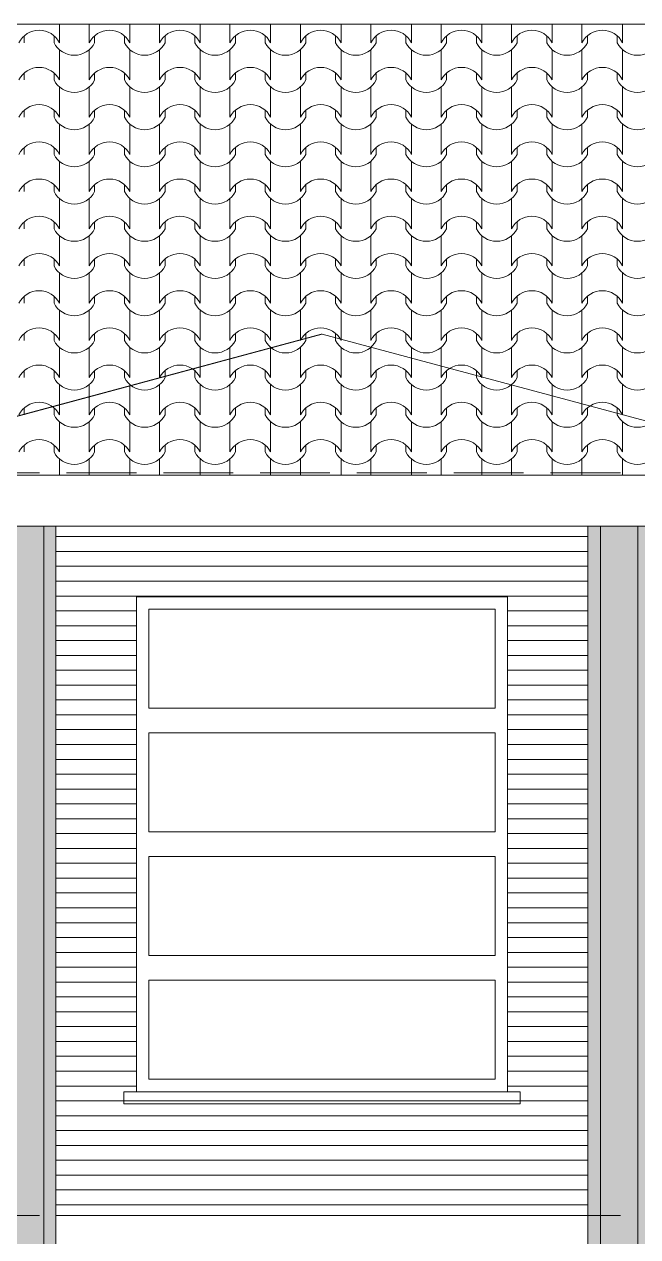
# Model space of a CAD drawing. Header units: millimetres. Extents: x 323482 to 503016, y 8175 to 72038.
# Drawn here: x 461366 to 463846, y 29391 to 34290 of the extents above; entities that cross this region are included whole.
import ezdxf

# ---------------------------------------------------------------- set-up
doc = ezdxf.new("R2010")
doc.units = ezdxf.units.MM
doc.header["$MEASUREMENT"] = 0
doc.linetypes.add('Hidden Line', pattern=[391.222223, 282.222223, -109])
for name, color, linetype, lineweight in [('2D Drafting - General_Pen_No__101', 252, 'Continuous', 13), ('Shell - Roof_Pen_No__120', 7, 'Continuous', 13), ('Structural - Bearing_Pen_No__120', 7, 'Continuous', 13)]:
    doc.layers.add(name, color=color, linetype=linetype, lineweight=lineweight)
doc.layers.add('2D Drafting - General_Pen_No__102', color=7, linetype='Continuous', lineweight=13, true_color=0xcccccc)
doc.layers.add('Structural - Bearing_Pen_No__83', color=7, linetype='Continuous', lineweight=13, true_color=0xff9955)

# ---------------------------------------------------------------- blocks, each defined once
blk = doc.blocks.new('*X4')
at = {"layer": '2D Drafting - General_Pen_No__101', "color": 252, "linetype": 'Continuous', "lineweight": 13}
for p, q in [((461508.7, 34290.4), (461508.7, 34276.6)), ((461508.7, 34276.6), (461508.7, 34215.7)), ((461628.9, 34290.4), (461628.9, 34276.6)), ((461628.9, 34276.6), (461628.9, 34215.7)), ((461793.2, 34290.4), (461793.2, 34276.6)), ((461793.2, 34276.6), (461793.2, 34215.7)), ((461913.4, 34290.4), (461913.4, 34276.6)), ((461913.4, 34276.6), (461913.4, 34215.7)), ((462077.6, 34290.4), (462077.6, 34276.6)), ((462077.6, 34276.6), (462077.6, 34215.7)), ((462197.9, 34290.4), (462197.9, 34276.6)), ((462197.9, 34276.6), (462197.9, 34215.7)), ((462362.1, 34290.4), (462362.1, 34276.6)), ((462362.1, 34276.6), (462362.1, 34215.7)), ((462482.4, 34290.4), (462482.4, 34276.6)), ((462482.4, 34276.6), (462482.4, 34215.7)), ((462646.6, 34290.4), (462646.6, 34276.6)), ((462646.6, 34276.6), (462646.6, 34215.7)), ((462766.8, 34290.4), (462766.8, 34276.6)), ((462766.8, 34276.6), (462766.8, 34215.7)), ((462931.1, 34290.4), (462931.1, 34276.6)), ((462931.1, 34276.6), (462931.1, 34215.7)), ((463051.3, 34290.4), (463051.3, 34276.6)), ((463051.3, 34276.6), (463051.3, 34215.7)), ((463215.6, 34290.4), (463215.6, 34276.6)), ((463215.6, 34276.6), (463215.6, 34215.7)), ((463335.8, 34290.4), (463335.8, 34276.6)), ((463335.8, 34276.6), (463335.8, 34215.7)), ((463500, 34290.4), (463500, 34276.6)), ((463500, 34276.6), (463500, 34215.7)), ((463620.3, 34290.4), (463620.3, 34276.6)), ((463620.3, 34276.6), (463620.3, 34215.7)), ((463784.5, 34290.4), (463784.5, 34276.6)), ((463784.5, 34276.6), (463784.5, 34215.7)), ((461366.4, 34243.7), (461366.4, 34215.7)), ((461486.7, 34243.7), (461486.7, 34215.7)), ((461650.9, 34243.7), (461650.9, 34215.7)), ((461771.2, 34243.7), (461771.2, 34215.7)), ((461935.4, 34243.7), (461935.4, 34215.7)), ((462055.6, 34243.7), (462055.6, 34215.7)), ((462219.9, 34243.7), (462219.9, 34215.7)), ((462340.1, 34243.7), (462340.1, 34215.7)), ((462504.4, 34243.7), (462504.4, 34215.7)), ((462624.6, 34243.7), (462624.6, 34215.7)), ((462788.8, 34243.7), (462788.8, 34215.7)), ((462909.1, 34243.7), (462909.1, 34215.7)), ((463073.3, 34243.7), (463073.3, 34215.7)), ((463193.6, 34243.7), (463193.6, 34215.7)), ((463357.8, 34243.7), (463357.8, 34215.7)), ((463478, 34243.7), (463478, 34215.7)), ((463642.3, 34243.7), (463642.3, 34215.7)), ((463762.5, 34243.7), (463762.5, 34215.7)), ((461508.7, 34187.3), (461508.7, 34126.3)), ((461628.9, 34187.3), (461628.9, 34126.3)), ((461793.2, 34187.3), (461793.2, 34126.3)), ((461913.4, 34187.3), (461913.4, 34126.3)), ((462077.6, 34187.3), (462077.6, 34126.3)), ((462197.9, 34187.3), (462197.9, 34126.3)), ((462362.1, 34187.3), (462362.1, 34126.3)), ((462482.4, 34187.3), (462482.4, 34126.3)), ((462646.6, 34187.3), (462646.6, 34126.3)), ((462766.8, 34187.3), (462766.8, 34126.3)), ((462931.1, 34187.3), (462931.1, 34126.3)), ((463051.3, 34187.3), (463051.3, 34126.3)), ((463215.6, 34187.3), (463215.6, 34126.3)), ((463335.8, 34187.3), (463335.8, 34126.3)), ((463500, 34187.3), (463500, 34126.3)), ((463620.3, 34187.3), (463620.3, 34126.3)), ((463784.5, 34187.3), (463784.5, 34126.3)), ((461508.7, 34126.3), (461508.7, 34065.3)), ((461628.9, 34126.3), (461628.9, 34065.3)), ((461793.2, 34126.3), (461793.2, 34065.3)), ((461913.4, 34126.3), (461913.4, 34065.3)), ((462077.6, 34126.3), (462077.6, 34065.3)), ((462197.9, 34126.3), (462197.9, 34065.3)), ((462362.1, 34126.3), (462362.1, 34065.3)), ((462482.4, 34126.3), (462482.4, 34065.3)), ((462646.6, 34126.3), (462646.6, 34065.3)), ((462766.8, 34126.3), (462766.8, 34065.3)), ((462931.1, 34126.3), (462931.1, 34065.3)), ((463051.3, 34126.3), (463051.3, 34065.3)), ((463215.6, 34126.3), (463215.6, 34065.3)), ((463335.8, 34126.3), (463335.8, 34065.3)), ((463500, 34126.3), (463500, 34065.3)), ((463620.3, 34126.3), (463620.3, 34065.3)), ((463784.5, 34126.3), (463784.5, 34065.3)), ((461366.4, 34093.4), (461366.4, 34065.3)), ((461486.7, 34093.4), (461486.7, 34065.3)), ((461650.9, 34093.4), (461650.9, 34065.3)), ((461771.2, 34093.4), (461771.2, 34065.3)), ((461935.4, 34093.4), (461935.4, 34065.3)), ((462055.6, 34093.4), (462055.6, 34065.3)), ((462219.9, 34093.4), (462219.9, 34065.3)), ((462340.1, 34093.4), (462340.1, 34065.3)), ((462504.4, 34093.4), (462504.4, 34065.3)), ((462624.6, 34093.4), (462624.6, 34065.3)), ((462788.8, 34093.4), (462788.8, 34065.3)), ((462909.1, 34093.4), (462909.1, 34065.3)), ((463073.3, 34093.4), (463073.3, 34065.3)), ((463193.6, 34093.4), (463193.6, 34065.3)), ((463357.8, 34093.4), (463357.8, 34065.3)), ((463478, 34093.4), (463478, 34065.3)), ((463642.3, 34093.4), (463642.3, 34065.3)), ((463762.5, 34093.4), (463762.5, 34065.3)), ((461508.7, 34036.9), (461508.7, 33976)), ((461628.9, 34036.9), (461628.9, 33976)), ((461793.2, 34036.9), (461793.2, 33976)), ((461913.4, 34036.9), (461913.4, 33976)), ((462077.6, 34036.9), (462077.6, 33976)), ((462197.9, 34036.9), (462197.9, 33976)), ((462362.1, 34036.9), (462362.1, 33976)), ((462482.4, 34036.9), (462482.4, 33976)), ((462646.6, 34036.9), (462646.6, 33976)), ((462766.8, 34036.9), (462766.8, 33976)), ((462931.1, 34036.9), (462931.1, 33976)), ((463051.3, 34036.9), (463051.3, 33976)), ((463215.6, 34036.9), (463215.6, 33976)), ((463335.8, 34036.9), (463335.8, 33976)), ((463500, 34036.9), (463500, 33976)), ((463620.3, 34036.9), (463620.3, 33976)), ((463784.5, 34036.9), (463784.5, 33976)), ((461508.7, 33976), (461508.7, 33915)), ((461628.9, 33976), (461628.9, 33915)), ((461793.2, 33976), (461793.2, 33915)), ((461913.4, 33976), (461913.4, 33915)), ((462077.6, 33976), (462077.6, 33915)), ((462197.9, 33976), (462197.9, 33915)), ((462362.1, 33976), (462362.1, 33915)), ((462482.4, 33976), (462482.4, 33915)), ((462646.6, 33976), (462646.6, 33915)), ((462766.8, 33976), (462766.8, 33915)), ((462931.1, 33976), (462931.1, 33915)), ((463051.3, 33976), (463051.3, 33915)), ((463215.6, 33976), (463215.6, 33915)), ((463335.8, 33976), (463335.8, 33915)), ((463500, 33976), (463500, 33915)), ((463620.3, 33976), (463620.3, 33915)), ((463784.5, 33976), (463784.5, 33915)), ((461366.4, 33943), (461366.4, 33915)), ((461486.7, 33943), (461486.7, 33915)), ((461650.9, 33943), (461650.9, 33915)), ((461771.2, 33943), (461771.2, 33915)), ((461935.4, 33943), (461935.4, 33915)), ((462055.6, 33943), (462055.6, 33915)), ((462219.9, 33943), (462219.9, 33915)), ((462340.1, 33943), (462340.1, 33915)), ((462504.4, 33943), (462504.4, 33915)), ((462624.6, 33943), (462624.6, 33915)), ((462788.8, 33943), (462788.8, 33915)), ((462909.1, 33943), (462909.1, 33915)), ((463073.3, 33943), (463073.3, 33915)), ((463193.6, 33943), (463193.6, 33915)), ((463357.8, 33943), (463357.8, 33915)), ((463478, 33943), (463478, 33915)), ((463642.3, 33943), (463642.3, 33915)), ((463762.5, 33943), (463762.5, 33915)), ((461508.7, 33886.6), (461508.7, 33825.6)), ((461628.9, 33886.6), (461628.9, 33825.6)), ((461793.2, 33886.6), (461793.2, 33825.6)), ((461913.4, 33886.6), (461913.4, 33825.6)), ((462077.6, 33886.6), (462077.6, 33825.6)), ((462197.9, 33886.6), (462197.9, 33825.6)), ((462362.1, 33886.6), (462362.1, 33825.6)), ((462482.4, 33886.6), (462482.4, 33825.6)), ((462646.6, 33886.6), (462646.6, 33825.6)), ((462766.8, 33886.6), (462766.8, 33825.6)), ((462931.1, 33886.6), (462931.1, 33825.6)), ((463051.3, 33886.6), (463051.3, 33825.6)), ((463215.6, 33886.6), (463215.6, 33825.6)), ((463335.8, 33886.6), (463335.8, 33825.6)), ((463500, 33886.6), (463500, 33825.6)), ((463620.3, 33886.6), (463620.3, 33825.6)), ((463784.5, 33886.6), (463784.5, 33825.6)), ((461508.7, 33825.6), (461508.7, 33764.7)), ((461628.9, 33825.6), (461628.9, 33764.7)), ((461793.2, 33825.6), (461793.2, 33764.7)), ((461913.4, 33825.6), (461913.4, 33764.7)), ((462077.6, 33825.6), (462077.6, 33764.7)), ((462197.9, 33825.6), (462197.9, 33764.7)), ((462362.1, 33825.6), (462362.1, 33764.7)), ((462482.4, 33825.6), (462482.4, 33764.7)), ((462646.6, 33825.6), (462646.6, 33764.7)), ((462766.8, 33825.6), (462766.8, 33764.7)), ((462931.1, 33825.6), (462931.1, 33764.7)), ((463051.3, 33825.6), (463051.3, 33764.7)), ((463215.6, 33825.6), (463215.6, 33764.7)), ((463335.8, 33825.6), (463335.8, 33764.7)), ((463500, 33825.6), (463500, 33764.7)), ((463620.3, 33825.6), (463620.3, 33764.7)), ((463784.5, 33825.6), (463784.5, 33764.7)), ((461366.4, 33792.7), (461366.4, 33764.7)), ((461486.7, 33792.7), (461486.7, 33764.7)), ((461650.9, 33792.7), (461650.9, 33764.7)), ((461771.2, 33792.7), (461771.2, 33764.7)), ((461935.4, 33792.7), (461935.4, 33764.7)), ((462055.6, 33792.7), (462055.6, 33764.7)), ((462219.9, 33792.7), (462219.9, 33764.7)), ((462340.1, 33792.7), (462340.1, 33764.7)), ((462504.4, 33792.7), (462504.4, 33764.7)), ((462624.6, 33792.7), (462624.6, 33764.7)), ((462788.8, 33792.7), (462788.8, 33764.7)), ((462909.1, 33792.7), (462909.1, 33764.7)), ((463073.3, 33792.7), (463073.3, 33764.7)), ((463193.6, 33792.7), (463193.6, 33764.7)), ((463357.8, 33792.7), (463357.8, 33764.7)), ((463478, 33792.7), (463478, 33764.7)), ((463642.3, 33792.7), (463642.3, 33764.7)), ((463762.5, 33792.7), (463762.5, 33764.7)), ((461508.7, 33736.3), (461508.7, 33675.3)), ((461628.9, 33736.3), (461628.9, 33675.3)), ((461793.2, 33736.3), (461793.2, 33675.3)), ((461913.4, 33736.3), (461913.4, 33675.3)), ((462077.6, 33736.3), (462077.6, 33675.3)), ((462197.9, 33736.3), (462197.9, 33675.3)), ((462362.1, 33736.3), (462362.1, 33675.3)), ((462482.4, 33736.3), (462482.4, 33675.3)), ((462646.6, 33736.3), (462646.6, 33675.3)), ((462766.8, 33736.3), (462766.8, 33675.3)), ((462931.1, 33736.3), (462931.1, 33675.3)), ((463051.3, 33736.3), (463051.3, 33675.3)), ((463215.6, 33736.3), (463215.6, 33675.3)), ((463335.8, 33736.3), (463335.8, 33675.3)), ((463500, 33736.3), (463500, 33675.3)), ((463620.3, 33736.3), (463620.3, 33675.3)), ((463784.5, 33736.3), (463784.5, 33675.3)), ((461508.7, 33675.3), (461508.7, 33614.3)), ((461628.9, 33675.3), (461628.9, 33614.3)), ((461793.2, 33675.3), (461793.2, 33614.3)), ((461913.4, 33675.3), (461913.4, 33614.3)), ((462077.6, 33675.3), (462077.6, 33614.3)), ((462197.9, 33675.3), (462197.9, 33614.3)), ((462362.1, 33675.3), (462362.1, 33614.3)), ((462482.4, 33675.3), (462482.4, 33614.3)), ((462646.6, 33675.3), (462646.6, 33614.3)), ((462766.8, 33675.3), (462766.8, 33614.3)), ((462931.1, 33675.3), (462931.1, 33614.3)), ((463051.3, 33675.3), (463051.3, 33614.3)), ((463215.6, 33675.3), (463215.6, 33614.3)), ((463335.8, 33675.3), (463335.8, 33614.3)), ((463500, 33675.3), (463500, 33614.3)), ((463620.3, 33675.3), (463620.3, 33614.3)), ((463784.5, 33675.3), (463784.5, 33614.3)), ((461366.4, 33642.3), (461366.4, 33614.3)), ((461486.7, 33642.3), (461486.7, 33614.3)), ((461650.9, 33642.3), (461650.9, 33614.3)), ((461771.2, 33642.3), (461771.2, 33614.3)), ((461935.4, 33642.3), (461935.4, 33614.3)), ((462055.6, 33642.3), (462055.6, 33614.3)), ((462219.9, 33642.3), (462219.9, 33614.3)), ((462340.1, 33642.3), (462340.1, 33614.3)), ((462504.4, 33642.3), (462504.4, 33614.3)), ((462624.6, 33642.3), (462624.6, 33614.3)), ((462788.8, 33642.3), (462788.8, 33614.3)), ((462909.1, 33642.3), (462909.1, 33614.3)), ((463073.3, 33642.3), (463073.3, 33614.3)), ((463193.6, 33642.3), (463193.6, 33614.3)), ((463357.8, 33642.3), (463357.8, 33614.3)), ((463478, 33642.3), (463478, 33614.3)), ((463642.3, 33642.3), (463642.3, 33614.3)), ((463762.5, 33642.3), (463762.5, 33614.3)), ((461508.7, 33585.9), (461508.7, 33524.9)), ((461628.9, 33585.9), (461628.9, 33524.9)), ((461793.2, 33585.9), (461793.2, 33524.9)), ((461913.4, 33585.9), (461913.4, 33524.9)), ((462077.6, 33585.9), (462077.6, 33524.9)), ((462197.9, 33585.9), (462197.9, 33524.9)), ((462362.1, 33585.9), (462362.1, 33524.9)), ((462482.4, 33585.9), (462482.4, 33524.9)), ((462646.6, 33585.9), (462646.6, 33524.9)), ((462766.8, 33585.9), (462766.8, 33524.9)), ((462931.1, 33585.9), (462931.1, 33524.9)), ((463051.3, 33585.9), (463051.3, 33524.9)), ((463215.6, 33585.9), (463215.6, 33524.9)), ((463335.8, 33585.9), (463335.8, 33524.9)), ((463500, 33585.9), (463500, 33524.9)), ((463620.3, 33585.9), (463620.3, 33524.9)), ((463784.5, 33585.9), (463784.5, 33524.9)), ((461508.7, 33524.9), (461508.7, 33464)), ((461628.9, 33524.9), (461628.9, 33464)), ((461793.2, 33524.9), (461793.2, 33464)), ((461913.4, 33524.9), (461913.4, 33464)), ((462077.6, 33524.9), (462077.6, 33464)), ((462197.9, 33524.9), (462197.9, 33464)), ((462362.1, 33524.9), (462362.1, 33464)), ((462482.4, 33524.9), (462482.4, 33464)), ((462646.6, 33524.9), (462646.6, 33464)), ((462766.8, 33524.9), (462766.8, 33464)), ((462931.1, 33524.9), (462931.1, 33464)), ((463051.3, 33524.9), (463051.3, 33464)), ((463215.6, 33524.9), (463215.6, 33464)), ((463335.8, 33524.9), (463335.8, 33464)), ((463500, 33524.9), (463500, 33464)), ((463620.3, 33524.9), (463620.3, 33464)), ((463784.5, 33524.9), (463784.5, 33464)), ((461366.4, 33492), (461366.4, 33464)), ((461486.7, 33492), (461486.7, 33464)), ((461650.9, 33492), (461650.9, 33464)), ((461771.2, 33492), (461771.2, 33464)), ((461935.4, 33492), (461935.4, 33464)), ((462055.6, 33492), (462055.6, 33464)), ((462219.9, 33492), (462219.9, 33464)), ((462340.1, 33492), (462340.1, 33464)), ((462504.4, 33492), (462504.4, 33464)), ((462624.6, 33492), (462624.6, 33464)), ((462788.8, 33492), (462788.8, 33464)), ((462909.1, 33492), (462909.1, 33464)), ((463073.3, 33492), (463073.3, 33464)), ((463193.6, 33492), (463193.6, 33464)), ((463357.8, 33492), (463357.8, 33464)), ((463478, 33492), (463478, 33464)), ((463642.3, 33492), (463642.3, 33464)), ((463762.5, 33492), (463762.5, 33464)), ((461508.7, 33435.6), (461508.7, 33374.6)), ((461628.9, 33435.6), (461628.9, 33374.6)), ((461793.2, 33435.6), (461793.2, 33374.6)), ((461913.4, 33435.6), (461913.4, 33374.6)), ((462077.6, 33435.6), (462077.6, 33374.6)), ((462197.9, 33435.6), (462197.9, 33374.6)), ((462362.1, 33435.6), (462362.1, 33374.6)), ((462482.4, 33435.6), (462482.4, 33374.6)), ((462646.6, 33435.6), (462646.6, 33374.6)), ((462766.8, 33435.6), (462766.8, 33374.6)), ((462931.1, 33435.6), (462931.1, 33374.6)), ((463051.3, 33435.6), (463051.3, 33374.6)), ((463215.6, 33435.6), (463215.6, 33374.6)), ((463335.8, 33435.6), (463335.8, 33374.6)), ((463500, 33435.6), (463500, 33374.6)), ((463620.3, 33435.6), (463620.3, 33374.6)), ((463784.5, 33435.6), (463784.5, 33374.6)), ((461508.7, 33374.6), (461508.7, 33313.6)), ((461628.9, 33374.6), (461628.9, 33313.6)), ((461793.2, 33374.6), (461793.2, 33313.6)), ((461913.4, 33374.6), (461913.4, 33313.6)), ((462077.6, 33374.6), (462077.6, 33313.6)), ((462197.9, 33374.6), (462197.9, 33313.6)), ((462362.1, 33374.6), (462362.1, 33313.6)), ((462482.4, 33374.6), (462482.4, 33313.6)), ((462646.6, 33374.6), (462646.6, 33313.6)), ((462766.8, 33374.6), (462766.8, 33313.6)), ((462931.1, 33374.6), (462931.1, 33313.6)), ((463051.3, 33374.6), (463051.3, 33313.6)), ((463215.6, 33374.6), (463215.6, 33313.6)), ((463335.8, 33374.6), (463335.8, 33313.6)), ((463500, 33374.6), (463500, 33313.6)), ((463620.3, 33374.6), (463620.3, 33313.6)), ((463784.5, 33374.6), (463784.5, 33313.6)), ((461366.4, 33341.7), (461366.4, 33313.6)), ((461486.7, 33341.7), (461486.7, 33313.6)), ((461650.9, 33341.7), (461650.9, 33313.6)), ((461771.2, 33341.7), (461771.2, 33313.6)), ((461935.4, 33341.7), (461935.4, 33313.6)), ((462055.6, 33341.7), (462055.6, 33313.6)), ((462219.9, 33341.7), (462219.9, 33313.6)), ((462340.1, 33341.7), (462340.1, 33313.6)), ((462504.4, 33341.7), (462504.4, 33313.6)), ((462624.6, 33341.7), (462624.6, 33313.6)), ((462788.8, 33341.7), (462788.8, 33313.6)), ((462909.1, 33341.7), (462909.1, 33313.6)), ((463073.3, 33341.7), (463073.3, 33313.6)), ((463193.6, 33341.7), (463193.6, 33313.6)), ((463357.8, 33341.7), (463357.8, 33313.6)), ((463478, 33341.7), (463478, 33313.6)), ((463642.3, 33341.7), (463642.3, 33313.6)), ((463762.5, 33341.7), (463762.5, 33313.6)), ((461508.7, 33285.2), (461508.7, 33224.3)), ((461628.9, 33285.2), (461628.9, 33224.3)), ((461793.2, 33285.2), (461793.2, 33224.3)), ((461913.4, 33285.2), (461913.4, 33224.3)), ((462077.6, 33285.2), (462077.6, 33224.3)), ((462197.9, 33285.2), (462197.9, 33224.3)), ((462362.1, 33285.2), (462362.1, 33224.3)), ((462482.4, 33285.2), (462482.4, 33224.3)), ((462646.6, 33285.2), (462646.6, 33224.3)), ((462766.8, 33285.2), (462766.8, 33224.3)), ((462931.1, 33285.2), (462931.1, 33224.3)), ((463051.3, 33285.2), (463051.3, 33224.3)), ((463215.6, 33285.2), (463215.6, 33224.3)), ((463335.8, 33285.2), (463335.8, 33224.3)), ((463500, 33285.2), (463500, 33224.3)), ((463620.3, 33285.2), (463620.3, 33224.3)), ((463784.5, 33285.2), (463784.5, 33224.3)), ((461508.7, 33224.3), (461508.7, 33163.3)), ((461628.9, 33224.3), (461628.9, 33163.3)), ((461793.2, 33224.3), (461793.2, 33163.3)), ((461913.4, 33224.3), (461913.4, 33163.3)), ((462077.6, 33224.3), (462077.6, 33163.3)), ((462197.9, 33224.3), (462197.9, 33163.3)), ((462362.1, 33224.3), (462362.1, 33163.3)), ((462482.4, 33224.3), (462482.4, 33163.3)), ((462646.6, 33224.3), (462646.6, 33163.3)), ((462766.8, 33224.3), (462766.8, 33163.3)), ((462931.1, 33224.3), (462931.1, 33163.3)), ((463051.3, 33224.3), (463051.3, 33163.3)), ((463215.6, 33224.3), (463215.6, 33163.3)), ((463335.8, 33224.3), (463335.8, 33163.3)), ((463500, 33224.3), (463500, 33163.3)), ((463620.3, 33224.3), (463620.3, 33163.3)), ((463784.5, 33224.3), (463784.5, 33163.3)), ((461366.4, 33191.3), (461366.4, 33163.3)), ((461486.7, 33191.3), (461486.7, 33163.3)), ((461650.9, 33191.3), (461650.9, 33163.3)), ((461771.2, 33191.3), (461771.2, 33163.3)), ((461935.4, 33191.3), (461935.4, 33163.3)), ((462055.6, 33191.3), (462055.6, 33163.3)), ((462219.9, 33191.3), (462219.9, 33163.3)), ((462340.1, 33191.3), (462340.1, 33163.3)), ((462504.4, 33191.3), (462504.4, 33163.3)), ((462624.6, 33191.3), (462624.6, 33163.3)), ((462788.8, 33191.3), (462788.8, 33163.3)), ((462909.1, 33191.3), (462909.1, 33163.3)), ((463073.3, 33191.3), (463073.3, 33163.3)), ((463193.6, 33191.3), (463193.6, 33163.3)), ((463357.8, 33191.3), (463357.8, 33163.3)), ((463478, 33191.3), (463478, 33163.3)), ((463642.3, 33191.3), (463642.3, 33163.3)), ((463762.5, 33191.3), (463762.5, 33163.3)), ((461508.7, 33134.9), (461508.7, 33073.9)), ((461628.9, 33134.9), (461628.9, 33073.9)), ((461793.2, 33134.9), (461793.2, 33073.9)), ((461913.4, 33134.9), (461913.4, 33073.9)), ((462077.6, 33134.9), (462077.6, 33073.9)), ((462197.9, 33134.9), (462197.9, 33073.9)), ((462362.1, 33134.9), (462362.1, 33073.9)), ((462482.4, 33134.9), (462482.4, 33073.9)), ((462646.6, 33134.9), (462646.6, 33073.9)), ((462766.8, 33134.9), (462766.8, 33073.9)), ((462931.1, 33134.9), (462931.1, 33073.9)), ((463051.3, 33134.9), (463051.3, 33073.9)), ((463215.6, 33134.9), (463215.6, 33073.9)), ((463335.8, 33134.9), (463335.8, 33073.9)), ((463500, 33134.9), (463500, 33073.9)), ((463620.3, 33134.9), (463620.3, 33073.9)), ((463784.5, 33134.9), (463784.5, 33073.9)), ((461508.7, 33073.9), (461508.7, 33013)), ((461628.9, 33073.9), (461628.9, 33013)), ((461793.2, 33073.9), (461793.2, 33013)), ((461913.4, 33073.9), (461913.4, 33013)), ((462077.6, 33073.9), (462077.6, 33013)), ((462197.9, 33073.9), (462197.9, 33013)), ((462362.1, 33073.9), (462362.1, 33013)), ((462482.4, 33073.9), (462482.4, 33013)), ((462646.6, 33073.9), (462646.6, 33013)), ((462766.8, 33073.9), (462766.8, 33013)), ((462931.1, 33073.9), (462931.1, 33013)), ((463051.3, 33073.9), (463051.3, 33013)), ((463215.6, 33073.9), (463215.6, 33013)), ((463335.8, 33073.9), (463335.8, 33013)), ((463500, 33073.9), (463500, 33013)), ((463620.3, 33073.9), (463620.3, 33013)), ((463784.5, 33073.9), (463784.5, 33013)), ((461366.4, 33041), (461366.4, 33013)), ((461486.7, 33041), (461486.7, 33013)), ((461650.9, 33041), (461650.9, 33013)), ((461771.2, 33041), (461771.2, 33013)), ((461935.4, 33041), (461935.4, 33013)), ((462055.6, 33041), (462055.6, 33013)), ((462219.9, 33041), (462219.9, 33013)), ((462340.1, 33041), (462340.1, 33013)), ((462504.4, 33041), (462504.4, 33013)), ((462624.6, 33041), (462624.6, 33013)), ((462788.8, 33041), (462788.8, 33013)), ((462909.1, 33041), (462909.1, 33013)), ((463073.3, 33041), (463073.3, 33013)), ((463193.6, 33041), (463193.6, 33013)), ((463357.8, 33041), (463357.8, 33013)), ((463478, 33041), (463478, 33013)), ((463642.3, 33041), (463642.3, 33013)), ((463762.5, 33041), (463762.5, 33013)), ((461508.7, 32984.6), (461508.7, 32923.6)), ((461628.9, 32984.6), (461628.9, 32923.6)), ((461793.2, 32984.6), (461793.2, 32923.6)), ((461913.4, 32984.6), (461913.4, 32923.6)), ((462077.6, 32984.6), (462077.6, 32923.6)), ((462197.9, 32984.6), (462197.9, 32923.6)), ((462362.1, 32984.6), (462362.1, 32923.6)), ((462482.4, 32984.6), (462482.4, 32923.6)), ((462646.6, 32984.6), (462646.6, 32923.6)), ((462766.8, 32984.6), (462766.8, 32923.6)), ((462931.1, 32984.6), (462931.1, 32923.6)), ((463051.3, 32984.6), (463051.3, 32923.6)), ((463215.6, 32984.6), (463215.6, 32923.6)), ((463335.8, 32984.6), (463335.8, 32923.6)), ((463500, 32984.6), (463500, 32923.6)), ((463620.3, 32984.6), (463620.3, 32923.6)), ((463784.5, 32984.6), (463784.5, 32923.6)), ((461366.4, 32890.7), (461366.4, 32862.6)), ((461486.7, 32890.7), (461486.7, 32862.6)), ((461508.7, 32923.6), (461508.7, 32862.6)), ((461628.9, 32923.6), (461628.9, 32862.6)), ((461650.9, 32890.7), (461650.9, 32862.6)), ((461771.2, 32890.7), (461771.2, 32862.6)), ((461793.2, 32923.6), (461793.2, 32862.6)), ((461913.4, 32923.6), (461913.4, 32862.6)), ((461935.4, 32890.7), (461935.4, 32862.6)), ((462055.6, 32890.7), (462055.6, 32862.6)), ((462077.6, 32923.6), (462077.6, 32862.6)), ((462197.9, 32923.6), (462197.9, 32862.6)), ((462219.9, 32890.7), (462219.9, 32862.6)), ((462340.1, 32890.7), (462340.1, 32862.6)), ((462362.1, 32923.6), (462362.1, 32862.6)), ((462482.4, 32923.6), (462482.4, 32862.6)), ((462504.4, 32890.7), (462504.4, 32862.6)), ((462624.6, 32890.7), (462624.6, 32862.6)), ((462646.6, 32923.6), (462646.6, 32862.6)), ((462766.8, 32923.6), (462766.8, 32862.6)), ((462788.8, 32890.7), (462788.8, 32862.6)), ((462909.1, 32890.7), (462909.1, 32862.6)), ((462931.1, 32923.6), (462931.1, 32862.6)), ((463051.3, 32923.6), (463051.3, 32862.6)), ((463073.3, 32890.7), (463073.3, 32862.6)), ((463193.6, 32890.7), (463193.6, 32862.6)), ((463215.6, 32923.6), (463215.6, 32862.6)), ((463335.8, 32923.6), (463335.8, 32862.6)), ((463357.8, 32890.7), (463357.8, 32862.6)), ((463478, 32890.7), (463478, 32862.6)), ((463500, 32923.6), (463500, 32862.6)), ((463620.3, 32923.6), (463620.3, 32862.6)), ((463642.3, 32890.7), (463642.3, 32862.6)), ((463762.5, 32890.7), (463762.5, 32862.6)), ((463784.5, 32923.6), (463784.5, 32862.6)), ((461508.7, 32834.2), (461508.7, 32773.3)), ((461628.9, 32834.2), (461628.9, 32773.3)), ((461793.2, 32834.2), (461793.2, 32773.3)), ((461913.4, 32834.2), (461913.4, 32773.3)), ((462077.6, 32834.2), (462077.6, 32773.3)), ((462197.9, 32834.2), (462197.9, 32773.3)), ((462362.1, 32834.2), (462362.1, 32773.3)), ((462482.4, 32834.2), (462482.4, 32773.3)), ((462646.6, 32834.2), (462646.6, 32773.3)), ((462766.8, 32834.2), (462766.8, 32773.3)), ((462931.1, 32834.2), (462931.1, 32773.3)), ((463051.3, 32834.2), (463051.3, 32773.3)), ((463215.6, 32834.2), (463215.6, 32773.3)), ((463335.8, 32834.2), (463335.8, 32773.3)), ((463500, 32834.2), (463500, 32773.3)), ((463620.3, 32834.2), (463620.3, 32773.3)), ((463784.5, 32834.2), (463784.5, 32773.3)), ((461366.4, 32740.3), (461366.4, 32712.3)), ((461486.7, 32740.3), (461486.7, 32712.3)), ((461508.7, 32773.3), (461508.7, 32712.3)), ((461628.9, 32773.3), (461628.9, 32712.3)), ((461650.9, 32740.3), (461650.9, 32712.3)), ((461771.2, 32740.3), (461771.2, 32712.3)), ((461793.2, 32773.3), (461793.2, 32712.3)), ((461913.4, 32773.3), (461913.4, 32712.3)), ((461935.4, 32740.3), (461935.4, 32712.3)), ((462055.6, 32740.3), (462055.6, 32712.3)), ((462077.6, 32773.3), (462077.6, 32712.3)), ((462197.9, 32773.3), (462197.9, 32712.3)), ((462219.9, 32740.3), (462219.9, 32712.3)), ((462340.1, 32740.3), (462340.1, 32712.3)), ((462362.1, 32773.3), (462362.1, 32712.3)), ((462482.4, 32773.3), (462482.4, 32712.3)), ((462504.4, 32740.3), (462504.4, 32712.3)), ((462624.6, 32740.3), (462624.6, 32712.3)), ((462646.6, 32773.3), (462646.6, 32712.3)), ((462766.8, 32773.3), (462766.8, 32712.3)), ((462788.8, 32740.3), (462788.8, 32712.3)), ((462909.1, 32740.3), (462909.1, 32712.3)), ((462931.1, 32773.3), (462931.1, 32712.3)), ((463051.3, 32773.3), (463051.3, 32712.3)), ((463073.3, 32740.3), (463073.3, 32712.3)), ((463193.6, 32740.3), (463193.6, 32712.3)), ((463215.6, 32773.3), (463215.6, 32712.3)), ((463335.8, 32773.3), (463335.8, 32712.3)), ((463357.8, 32740.3), (463357.8, 32712.3)), ((463478, 32740.3), (463478, 32712.3)), ((463500, 32773.3), (463500, 32712.3)), ((463620.3, 32773.3), (463620.3, 32712.3)), ((463642.3, 32740.3), (463642.3, 32712.3)), ((463762.5, 32740.3), (463762.5, 32712.3)), ((463784.5, 32773.3), (463784.5, 32712.3)), ((461508.7, 32683.9), (461508.7, 32622.9)), ((461628.9, 32683.9), (461628.9, 32622.9)), ((461793.2, 32683.9), (461793.2, 32622.9)), ((461913.4, 32683.9), (461913.4, 32622.9)), ((462077.6, 32683.9), (462077.6, 32622.9)), ((462197.9, 32683.9), (462197.9, 32622.9)), ((462362.1, 32683.9), (462362.1, 32622.9)), ((462482.4, 32683.9), (462482.4, 32622.9)), ((462646.6, 32683.9), (462646.6, 32622.9)), ((462766.8, 32683.9), (462766.8, 32622.9)), ((462931.1, 32683.9), (462931.1, 32622.9)), ((463051.3, 32683.9), (463051.3, 32622.9)), ((463215.6, 32683.9), (463215.6, 32622.9)), ((463335.8, 32683.9), (463335.8, 32622.9)), ((463500, 32683.9), (463500, 32622.9)), ((463620.3, 32683.9), (463620.3, 32622.9)), ((463784.5, 32683.9), (463784.5, 32622.9)), ((461366.4, 32590), (461366.4, 32562)), ((461486.7, 32590), (461486.7, 32562)), ((461508.7, 32622.9), (461508.7, 32562)), ((461628.9, 32622.9), (461628.9, 32562)), ((461650.9, 32590), (461650.9, 32562)), ((461771.2, 32590), (461771.2, 32562)), ((461793.2, 32622.9), (461793.2, 32562)), ((461913.4, 32622.9), (461913.4, 32562)), ((461935.4, 32590), (461935.4, 32562)), ((462055.6, 32590), (462055.6, 32562)), ((462077.6, 32622.9), (462077.6, 32562)), ((462197.9, 32622.9), (462197.9, 32562)), ((462219.9, 32590), (462219.9, 32562)), ((462340.1, 32590), (462340.1, 32562)), ((462362.1, 32622.9), (462362.1, 32562)), ((462482.4, 32622.9), (462482.4, 32562)), ((462504.4, 32590), (462504.4, 32562)), ((462624.6, 32590), (462624.6, 32562)), ((462646.6, 32622.9), (462646.6, 32562)), ((462766.8, 32622.9), (462766.8, 32562)), ((462788.8, 32590), (462788.8, 32562)), ((462909.1, 32590), (462909.1, 32562)), ((462931.1, 32622.9), (462931.1, 32562)), ((463051.3, 32622.9), (463051.3, 32562)), ((463073.3, 32590), (463073.3, 32562)), ((463193.6, 32590), (463193.6, 32562)), ((463215.6, 32622.9), (463215.6, 32562)), ((463335.8, 32622.9), (463335.8, 32562)), ((463357.8, 32590), (463357.8, 32562)), ((463478, 32590), (463478, 32562)), ((463500, 32622.9), (463500, 32562)), ((463620.3, 32622.9), (463620.3, 32562)), ((463642.3, 32590), (463642.3, 32562)), ((463762.5, 32590), (463762.5, 32562)), ((463784.5, 32622.9), (463784.5, 32562)), ((461508.7, 32533.6), (461508.7, 32472.6)), ((461628.9, 32533.6), (461628.9, 32472.6)), ((461793.2, 32533.6), (461793.2, 32472.6)), ((461913.4, 32533.6), (461913.4, 32472.6)), ((462077.6, 32533.6), (462077.6, 32472.6)), ((462197.9, 32533.6), (462197.9, 32472.6)), ((462362.1, 32533.6), (462362.1, 32472.6)), ((462482.4, 32533.6), (462482.4, 32472.6)), ((462646.6, 32533.6), (462646.6, 32472.6)), ((462766.8, 32533.6), (462766.8, 32472.6)), ((462931.1, 32533.6), (462931.1, 32472.6)), ((463051.3, 32533.6), (463051.3, 32472.6)), ((463215.6, 32533.6), (463215.6, 32472.6)), ((463335.8, 32533.6), (463335.8, 32472.6)), ((463500, 32533.6), (463500, 32472.6)), ((463620.3, 32533.6), (463620.3, 32472.6)), ((463784.5, 32533.6), (463784.5, 32472.6)), ((461508.7, 32472.6), (461508.7, 32468.3)), ((461628.9, 32472.6), (461628.9, 32468.3)), ((461793.2, 32472.6), (461793.2, 32468.3)), ((461913.4, 32472.6), (461913.4, 32468.3)), ((462077.6, 32472.6), (462077.6, 32468.3)), ((462197.9, 32472.6), (462197.9, 32468.3)), ((462362.1, 32472.6), (462362.1, 32468.3)), ((462482.4, 32472.6), (462482.4, 32468.3)), ((462646.6, 32472.6), (462646.6, 32468.3)), ((462766.8, 32472.6), (462766.8, 32468.3)), ((462931.1, 32472.6), (462931.1, 32468.3)), ((463051.3, 32472.6), (463051.3, 32468.3)), ((463215.6, 32472.6), (463215.6, 32468.3)), ((463335.8, 32472.6), (463335.8, 32468.3)), ((463500, 32472.6), (463500, 32468.3)), ((463620.3, 32472.6), (463620.3, 32468.3)), ((463784.5, 32472.6), (463784.5, 32468.3))]:
    blk.add_line(p, q, dxfattribs=at)
for centre, radius, start, end in [((461426.8, 34173.7), 92.5, 90.1705, 153.0115), ((461426.3, 34173.7), 92.5, 26.9885, 89.8295), ((461711.3, 34173.7), 92.5, 90.1705, 153.0115), ((461710.8, 34173.7), 92.5, 26.9885, 89.8295), ((461995.8, 34173.7), 92.5, 90.1705, 153.0115), ((461995.2, 34173.7), 92.5, 26.9885, 89.8295), ((462280.3, 34173.7), 92.5, 90.1705, 153.0115), ((462279.7, 34173.7), 92.5, 26.9885, 89.8295), ((462564.8, 34173.7), 92.5, 90.1705, 153.0115), ((462564.2, 34173.7), 92.5, 26.9885, 89.8295), ((462849.2, 34173.7), 92.5, 90.1705, 153.0115), ((462848.7, 34173.7), 92.5, 26.9885, 89.8295), ((463133.7, 34173.7), 92.5, 90.1705, 153.0115), ((463133.2, 34173.7), 92.5, 26.9885, 89.8295), ((463418.2, 34173.7), 92.5, 90.1705, 153.0115), ((463417.6, 34173.7), 92.5, 26.9885, 89.8295), ((463702.7, 34173.7), 92.5, 90.1705, 153.0115), ((463702.1, 34173.7), 92.5, 26.9885, 89.8295), ((461568.8, 34257), 91.9, 206.7044, 333.2956), ((461853.3, 34257), 91.9, 206.7044, 333.2956), ((462137.8, 34257), 91.9, 206.7044, 333.2956), ((462422.2, 34257), 91.9, 206.7044, 333.2956), ((462706.7, 34257), 91.9, 206.7044, 333.2956), ((462991.2, 34257), 91.9, 206.7044, 333.2956), ((463275.7, 34257), 91.9, 206.7044, 333.2956), ((463560.2, 34257), 91.9, 206.7044, 333.2956), ((463844.6, 34257), 91.9, 206.7044, 333.2956), ((461426.8, 34023.4), 92.5, 90.1705, 153.0115), ((461426.3, 34023.4), 92.5, 26.9885, 89.8295), ((461711.3, 34023.4), 92.5, 90.1705, 153.0115), ((461710.8, 34023.4), 92.5, 26.9885, 89.8295), ((461995.8, 34023.4), 92.5, 90.1705, 153.0115), ((461995.2, 34023.4), 92.5, 26.9885, 89.8295), ((462280.3, 34023.4), 92.5, 90.1705, 153.0115), ((462279.7, 34023.4), 92.5, 26.9885, 89.8295), ((462564.8, 34023.4), 92.5, 90.1705, 153.0115), ((462564.2, 34023.4), 92.5, 26.9885, 89.8295), ((462849.2, 34023.4), 92.5, 90.1705, 153.0115), ((462848.7, 34023.4), 92.5, 26.9885, 89.8295), ((463133.7, 34023.4), 92.5, 90.1705, 153.0115), ((463133.2, 34023.4), 92.5, 26.9885, 89.8295), ((463418.2, 34023.4), 92.5, 90.1705, 153.0115), ((463417.6, 34023.4), 92.5, 26.9885, 89.8295), ((463702.7, 34023.4), 92.5, 90.1705, 153.0115), ((463702.1, 34023.4), 92.5, 26.9885, 89.8295), ((461568.8, 34106.6), 91.9, 206.7044, 333.2956), ((461853.3, 34106.6), 91.9, 206.7044, 333.2956), ((462137.8, 34106.6), 91.9, 206.7044, 333.2956), ((462422.2, 34106.6), 91.9, 206.7044, 333.2956), ((462706.7, 34106.6), 91.9, 206.7044, 333.2956), ((462991.2, 34106.6), 91.9, 206.7044, 333.2956), ((463275.7, 34106.6), 91.9, 206.7044, 333.2956), ((463560.2, 34106.6), 91.9, 206.7044, 333.2956), ((463844.6, 34106.6), 91.9, 206.7044, 333.2956), ((461426.8, 33873), 92.5, 90.1705, 153.0115), ((461426.3, 33873), 92.5, 26.9885, 89.8295), ((461711.3, 33873), 92.5, 90.1705, 153.0115), ((461710.8, 33873), 92.5, 26.9885, 89.8295), ((461995.8, 33873), 92.5, 90.1705, 153.0115), ((461995.2, 33873), 92.5, 26.9885, 89.8295), ((462280.3, 33873), 92.5, 90.1705, 153.0115), ((462279.7, 33873), 92.5, 26.9885, 89.8295), ((462564.8, 33873), 92.5, 90.1705, 153.0115), ((462564.2, 33873), 92.5, 26.9885, 89.8295), ((462849.2, 33873), 92.5, 90.1705, 153.0115), ((462848.7, 33873), 92.5, 26.9885, 89.8295), ((463133.7, 33873), 92.5, 90.1705, 153.0115), ((463133.2, 33873), 92.5, 26.9885, 89.8295), ((463418.2, 33873), 92.5, 90.1705, 153.0115), ((463417.6, 33873), 92.5, 26.9885, 89.8295), ((463702.7, 33873), 92.5, 90.1705, 153.0115), ((463702.1, 33873), 92.5, 26.9885, 89.8295), ((461568.8, 33956.3), 91.9, 206.7044, 333.2956), ((461853.3, 33956.3), 91.9, 206.7044, 333.2956), ((462137.8, 33956.3), 91.9, 206.7044, 333.2956), ((462422.2, 33956.3), 91.9, 206.7044, 333.2956), ((462706.7, 33956.3), 91.9, 206.7044, 333.2956), ((462991.2, 33956.3), 91.9, 206.7044, 333.2956), ((463275.7, 33956.3), 91.9, 206.7044, 333.2956), ((463560.2, 33956.3), 91.9, 206.7044, 333.2956), ((463844.6, 33956.3), 91.9, 206.7044, 333.2956), ((461426.8, 33722.7), 92.5, 90.1705, 153.0115), ((461426.3, 33722.7), 92.5, 26.9885, 89.8295), ((461711.3, 33722.7), 92.5, 90.1705, 153.0115), ((461710.8, 33722.7), 92.5, 26.9885, 89.8295), ((461995.8, 33722.7), 92.5, 90.1705, 153.0115), ((461995.2, 33722.7), 92.5, 26.9885, 89.8295), ((462280.3, 33722.7), 92.5, 90.1705, 153.0115), ((462279.7, 33722.7), 92.5, 26.9885, 89.8295), ((462564.8, 33722.7), 92.5, 90.1705, 153.0115), ((462564.2, 33722.7), 92.5, 26.9885, 89.8295), ((462849.2, 33722.7), 92.5, 90.1705, 153.0115), ((462848.7, 33722.7), 92.5, 26.9885, 89.8295), ((463133.7, 33722.7), 92.5, 90.1705, 153.0115), ((463133.2, 33722.7), 92.5, 26.9885, 89.8295), ((463418.2, 33722.7), 92.5, 90.1705, 153.0115), ((463417.6, 33722.7), 92.5, 26.9885, 89.8295), ((463702.7, 33722.7), 92.5, 90.1705, 153.0115), ((463702.1, 33722.7), 92.5, 26.9885, 89.8295), ((461568.8, 33806), 91.9, 206.7044, 333.2956), ((461853.3, 33806), 91.9, 206.7044, 333.2956), ((462137.8, 33806), 91.9, 206.7044, 333.2956), ((462422.2, 33806), 91.9, 206.7044, 333.2956), ((462706.7, 33806), 91.9, 206.7044, 333.2956), ((462991.2, 33806), 91.9, 206.7044, 333.2956), ((463275.7, 33806), 91.9, 206.7044, 333.2956), ((463560.2, 33806), 91.9, 206.7044, 333.2956), ((463844.6, 33806), 91.9, 206.7044, 333.2956), ((461426.8, 33572.4), 92.5, 90.1705, 153.0115), ((461426.3, 33572.4), 92.5, 26.9885, 89.8295), ((461711.3, 33572.4), 92.5, 90.1705, 153.0115), ((461710.8, 33572.4), 92.5, 26.9885, 89.8295), ((461995.8, 33572.4), 92.5, 90.1705, 153.0115), ((461995.2, 33572.4), 92.5, 26.9885, 89.8295), ((462280.3, 33572.4), 92.5, 90.1705, 153.0115), ((462279.7, 33572.4), 92.5, 26.9885, 89.8295), ((462564.8, 33572.4), 92.5, 90.1705, 153.0115), ((462564.2, 33572.4), 92.5, 26.9885, 89.8295), ((462849.2, 33572.4), 92.5, 90.1705, 153.0115), ((462848.7, 33572.4), 92.5, 26.9885, 89.8295), ((463133.7, 33572.4), 92.5, 90.1705, 153.0115), ((463133.2, 33572.4), 92.5, 26.9885, 89.8295), ((463418.2, 33572.4), 92.5, 90.1705, 153.0115), ((463417.6, 33572.4), 92.5, 26.9885, 89.8295), ((463702.7, 33572.4), 92.5, 90.1705, 153.0115), ((463702.1, 33572.4), 92.5, 26.9885, 89.8295), ((461568.8, 33655.6), 91.9, 206.7044, 333.2956), ((461853.3, 33655.6), 91.9, 206.7044, 333.2956), ((462137.8, 33655.6), 91.9, 206.7044, 333.2956), ((462422.2, 33655.6), 91.9, 206.7044, 333.2956), ((462706.7, 33655.6), 91.9, 206.7044, 333.2956), ((462991.2, 33655.6), 91.9, 206.7044, 333.2956), ((463275.7, 33655.6), 91.9, 206.7044, 333.2956), ((463560.2, 33655.6), 91.9, 206.7044, 333.2956), ((463844.6, 33655.6), 91.9, 206.7044, 333.2956), ((461426.8, 33422), 92.5, 90.1705, 153.0115), ((461426.3, 33422), 92.5, 26.9885, 89.8295), ((461711.3, 33422), 92.5, 90.1705, 153.0115), ((461710.8, 33422), 92.5, 26.9885, 89.8295), ((461995.8, 33422), 92.5, 90.1705, 153.0115), ((461995.2, 33422), 92.5, 26.9885, 89.8295), ((462280.3, 33422), 92.5, 90.1705, 153.0115), ((462279.7, 33422), 92.5, 26.9885, 89.8295), ((462564.8, 33422), 92.5, 90.1705, 153.0115), ((462564.2, 33422), 92.5, 26.9885, 89.8295), ((462849.2, 33422), 92.5, 90.1705, 153.0115), ((462848.7, 33422), 92.5, 26.9885, 89.8295), ((463133.7, 33422), 92.5, 90.1705, 153.0115), ((463133.2, 33422), 92.5, 26.9885, 89.8295), ((463418.2, 33422), 92.5, 90.1705, 153.0115), ((463417.6, 33422), 92.5, 26.9885, 89.8295), ((463702.7, 33422), 92.5, 90.1705, 153.0115), ((463702.1, 33422), 92.5, 26.9885, 89.8295), ((461568.8, 33505.3), 91.9, 206.7044, 333.2956), ((461853.3, 33505.3), 91.9, 206.7044, 333.2956), ((462137.8, 33505.3), 91.9, 206.7044, 333.2956), ((462422.2, 33505.3), 91.9, 206.7044, 333.2956), ((462706.7, 33505.3), 91.9, 206.7044, 333.2956), ((462991.2, 33505.3), 91.9, 206.7044, 333.2956), ((463275.7, 33505.3), 91.9, 206.7044, 333.2956), ((463560.2, 33505.3), 91.9, 206.7044, 333.2956), ((463844.6, 33505.3), 91.9, 206.7044, 333.2956), ((461426.8, 33271.7), 92.5, 90.1705, 153.0115), ((461426.3, 33271.7), 92.5, 26.9885, 89.8295), ((461711.3, 33271.7), 92.5, 90.1705, 153.0115), ((461710.8, 33271.7), 92.5, 26.9885, 89.8295), ((461995.8, 33271.7), 92.5, 90.1705, 153.0115), ((461995.2, 33271.7), 92.5, 26.9885, 89.8295), ((462280.3, 33271.7), 92.5, 90.1705, 153.0115), ((462279.7, 33271.7), 92.5, 26.9885, 89.8295), ((462564.8, 33271.7), 92.5, 90.1705, 153.0115), ((462564.2, 33271.7), 92.5, 26.9885, 89.8295), ((462849.2, 33271.7), 92.5, 90.1705, 153.0115), ((462848.7, 33271.7), 92.5, 26.9885, 89.8295), ((463133.7, 33271.7), 92.5, 90.1705, 153.0115), ((463133.2, 33271.7), 92.5, 26.9885, 89.8295), ((463418.2, 33271.7), 92.5, 90.1705, 153.0115), ((463417.6, 33271.7), 92.5, 26.9885, 89.8295), ((463702.7, 33271.7), 92.5, 90.1705, 153.0115), ((463702.1, 33271.7), 92.5, 26.9885, 89.8295), ((461568.8, 33355), 91.9, 206.7044, 333.2956), ((461853.3, 33355), 91.9, 206.7044, 333.2956), ((462137.8, 33355), 91.9, 206.7044, 333.2956), ((462422.2, 33355), 91.9, 206.7044, 333.2956), ((462706.7, 33355), 91.9, 206.7044, 333.2956), ((462991.2, 33355), 91.9, 206.7044, 333.2956), ((463275.7, 33355), 91.9, 206.7044, 333.2956), ((463560.2, 33355), 91.9, 206.7044, 333.2956), ((463844.6, 33355), 91.9, 206.7044, 333.2956), ((461426.8, 33121.3), 92.5, 90.1705, 153.0115), ((461426.3, 33121.3), 92.5, 26.9885, 89.8295), ((461711.3, 33121.3), 92.5, 90.1705, 153.0115), ((461710.8, 33121.3), 92.5, 26.9885, 89.8295), ((461995.8, 33121.3), 92.5, 90.1705, 153.0115), ((461995.2, 33121.3), 92.5, 26.9885, 89.8295), ((462280.3, 33121.3), 92.5, 90.1705, 153.0115), ((462279.7, 33121.3), 92.5, 26.9885, 89.8295), ((462564.8, 33121.3), 92.5, 90.1705, 153.0115), ((462564.2, 33121.3), 92.5, 26.9885, 89.8295), ((462849.2, 33121.3), 92.5, 90.1705, 153.0115), ((462848.7, 33121.3), 92.5, 26.9885, 89.8295), ((463133.7, 33121.3), 92.5, 90.1705, 153.0115), ((463133.2, 33121.3), 92.5, 26.9885, 89.8295), ((463418.2, 33121.3), 92.5, 90.1705, 153.0115), ((463417.6, 33121.3), 92.5, 26.9885, 89.8295), ((463702.7, 33121.3), 92.5, 90.1705, 153.0115), ((463702.1, 33121.3), 92.5, 26.9885, 89.8295), ((461568.8, 33204.6), 91.9, 206.7044, 333.2956), ((461853.3, 33204.6), 91.9, 206.7044, 333.2956), ((462137.8, 33204.6), 91.9, 206.7044, 333.2956), ((462422.2, 33204.6), 91.9, 206.7044, 333.2956), ((462706.7, 33204.6), 91.9, 206.7044, 333.2956), ((462991.2, 33204.6), 91.9, 206.7044, 333.2956), ((463275.7, 33204.6), 91.9, 206.7044, 333.2956), ((463560.2, 33204.6), 91.9, 206.7044, 333.2956), ((463844.6, 33204.6), 91.9, 206.7044, 333.2956), ((461426.8, 32971), 92.5, 90.1705, 153.0115), ((461426.3, 32971), 92.5, 26.9885, 89.8295), ((461711.3, 32971), 92.5, 90.1705, 153.0115), ((461710.8, 32971), 92.5, 26.9885, 89.8295), ((461995.8, 32971), 92.5, 90.1705, 153.0115), ((461995.2, 32971), 92.5, 26.9885, 89.8295), ((462280.3, 32971), 92.5, 90.1705, 153.0115), ((462279.7, 32971), 92.5, 26.9885, 89.8295), ((462564.8, 32971), 92.5, 90.1705, 153.0115), ((462564.2, 32971), 92.5, 26.9885, 89.8295), ((462849.2, 32971), 92.5, 90.1705, 153.0115), ((462848.7, 32971), 92.5, 26.9885, 89.8295), ((463133.7, 32971), 92.5, 90.1705, 153.0115), ((463133.2, 32971), 92.5, 26.9885, 89.8295), ((463418.2, 32971), 92.5, 90.1705, 153.0115), ((463417.6, 32971), 92.5, 26.9885, 89.8295), ((463702.7, 32971), 92.5, 90.1705, 153.0115), ((463702.1, 32971), 92.5, 26.9885, 89.8295), ((461568.8, 33054.3), 91.9, 206.7044, 333.2956), ((461853.3, 33054.3), 91.9, 206.7044, 333.2956), ((462137.8, 33054.3), 91.9, 206.7044, 333.2956), ((462422.2, 33054.3), 91.9, 206.7044, 333.2956), ((462706.7, 33054.3), 91.9, 206.7044, 333.2956), ((462991.2, 33054.3), 91.9, 206.7044, 333.2956), ((463275.7, 33054.3), 91.9, 206.7044, 333.2956), ((463560.2, 33054.3), 91.9, 206.7044, 333.2956), ((463844.6, 33054.3), 91.9, 206.7044, 333.2956), ((461426.8, 32820.7), 92.5, 90.1705, 153.0115), ((461426.3, 32820.7), 92.5, 26.9885, 89.8295), ((461711.3, 32820.7), 92.5, 90.1705, 153.0115), ((461710.8, 32820.7), 92.5, 26.9885, 89.8295), ((461995.8, 32820.7), 92.5, 90.1705, 153.0115), ((461995.2, 32820.7), 92.5, 26.9885, 89.8295), ((462280.3, 32820.7), 92.5, 90.1705, 153.0115), ((462279.7, 32820.7), 92.5, 26.9885, 89.8295), ((462564.8, 32820.7), 92.5, 90.1705, 153.0115), ((462564.2, 32820.7), 92.5, 26.9885, 89.8295), ((462849.2, 32820.7), 92.5, 90.1705, 153.0115), ((462848.7, 32820.7), 92.5, 26.9885, 89.8295), ((463133.7, 32820.7), 92.5, 90.1705, 153.0115), ((463133.2, 32820.7), 92.5, 26.9885, 89.8295), ((463418.2, 32820.7), 92.5, 90.1705, 153.0115), ((463417.6, 32820.7), 92.5, 26.9885, 89.8295), ((463702.7, 32820.7), 92.5, 90.1705, 153.0115), ((463702.1, 32820.7), 92.5, 26.9885, 89.8295), ((461568.8, 32903.9), 91.9, 206.7044, 333.2956), ((461853.3, 32903.9), 91.9, 206.7044, 333.2956), ((462137.8, 32903.9), 91.9, 206.7044, 333.2956), ((462422.2, 32903.9), 91.9, 206.7044, 333.2956), ((462706.7, 32903.9), 91.9, 206.7044, 333.2956), ((462991.2, 32903.9), 91.9, 206.7044, 333.2956), ((463275.7, 32903.9), 91.9, 206.7044, 333.2956), ((463560.2, 32903.9), 91.9, 206.7044, 333.2956), ((463844.6, 32903.9), 91.9, 206.7044, 333.2956), ((461426.8, 32670.3), 92.5, 90.1705, 153.0115), ((461426.3, 32670.3), 92.5, 26.9885, 89.8295), ((461711.3, 32670.3), 92.5, 90.1705, 153.0115), ((461710.8, 32670.3), 92.5, 26.9885, 89.8295), ((461995.8, 32670.3), 92.5, 90.1705, 153.0115), ((461995.2, 32670.3), 92.5, 26.9885, 89.8295), ((462280.3, 32670.3), 92.5, 90.1705, 153.0115), ((462279.7, 32670.3), 92.5, 26.9885, 89.8295), ((462564.8, 32670.3), 92.5, 90.1705, 153.0115), ((462564.2, 32670.3), 92.5, 26.9885, 89.8295), ((462849.2, 32670.3), 92.5, 90.1705, 153.0115), ((462848.7, 32670.3), 92.5, 26.9885, 89.8295), ((463133.7, 32670.3), 92.5, 90.1705, 153.0115), ((463133.2, 32670.3), 92.5, 26.9885, 89.8295), ((463418.2, 32670.3), 92.5, 90.1705, 153.0115), ((463417.6, 32670.3), 92.5, 26.9885, 89.8295), ((463702.7, 32670.3), 92.5, 90.1705, 153.0115), ((463702.1, 32670.3), 92.5, 26.9885, 89.8295), ((461568.8, 32753.6), 91.9, 206.7044, 333.2956), ((461853.3, 32753.6), 91.9, 206.7044, 333.2956), ((462137.8, 32753.6), 91.9, 206.7044, 333.2956), ((462422.2, 32753.6), 91.9, 206.7044, 333.2956), ((462706.7, 32753.6), 91.9, 206.7044, 333.2956), ((462991.2, 32753.6), 91.9, 206.7044, 333.2956), ((463275.7, 32753.6), 91.9, 206.7044, 333.2956), ((463560.2, 32753.6), 91.9, 206.7044, 333.2956), ((463844.6, 32753.6), 91.9, 206.7044, 333.2956), ((461426.8, 32520), 92.5, 90.1705, 153.0115), ((461426.3, 32520), 92.5, 26.9885, 89.8295), ((461711.3, 32520), 92.5, 90.1705, 153.0115), ((461710.8, 32520), 92.5, 26.9885, 89.8295), ((461995.8, 32520), 92.5, 90.1705, 153.0115), ((461995.2, 32520), 92.5, 26.9885, 89.8295), ((462280.3, 32520), 92.5, 90.1705, 153.0115), ((462279.7, 32520), 92.5, 26.9885, 89.8295), ((462564.8, 32520), 92.5, 90.1705, 153.0115), ((462564.2, 32520), 92.5, 26.9885, 89.8295), ((462849.2, 32520), 92.5, 90.1705, 153.0115), ((462848.7, 32520), 92.5, 26.9885, 89.8295), ((463133.7, 32520), 92.5, 90.1705, 153.0115), ((463133.2, 32520), 92.5, 26.9885, 89.8295), ((463418.2, 32520), 92.5, 90.1705, 153.0115), ((463417.6, 32520), 92.5, 26.9885, 89.8295), ((463702.7, 32520), 92.5, 90.1705, 153.0115), ((463702.1, 32520), 92.5, 26.9885, 89.8295), ((461568.8, 32603.3), 91.9, 206.7044, 333.2956), ((461853.3, 32603.3), 91.9, 206.7044, 333.2956), ((462137.8, 32603.3), 91.9, 206.7044, 333.2956), ((462422.2, 32603.3), 91.9, 206.7044, 333.2956), ((462706.7, 32603.3), 91.9, 206.7044, 333.2956), ((462991.2, 32603.3), 91.9, 206.7044, 333.2956), ((463275.7, 32603.3), 91.9, 206.7044, 333.2956), ((463560.2, 32603.3), 91.9, 206.7044, 333.2956), ((463844.6, 32603.3), 91.9, 206.7044, 333.2956)]:
    blk.add_arc(centre, radius, start, end, dxfattribs=at)
blk = doc.blocks.new('Fill_2', base_point=(0, 1500))
at = {"layer": '2D Drafting - General_Pen_No__101', "color": 252, "linetype": 'Continuous', "lineweight": 13}
blk.add_blockref('*X4', (0, 0), dxfattribs=at)

msp = doc.modelspace()

# ---------------------------------------------------------------- hatches: boundary and pattern name
at = {"layer": '2D Drafting - General_Pen_No__101', "linetype": 'Continuous', "lineweight": 13}
h = msp.add_hatch(dxfattribs=at)
h.set_pattern_fill('PLYWOOD', color=252, style=0, pattern_type=2)
h.set_pattern_definition([(0, (0, 0), (0, 60.000002), [])])
h.paths.add_polyline_path([(461494.3, 32262.8), (463644.3, 32262.8), (463644.3, 29477.2), (461494.3, 29477.2)])
h.paths.add_polyline_path([(461819.6, 31977.2), (463319.6, 31977.2), (463319.6, 29977.2), (461819.6, 29977.2)], flags=0)
at = {"layer": '2D Drafting - General_Pen_No__102', "linetype": 'Continuous', "lineweight": 0, "true_color": 0xcccccc}
for points in [[(461244.3, 32262.8), (461494.3, 32262.8), (461494.3, 26477.2), (461244.3, 26477.2)], [(463644.3, 32262.8), (463894.3, 32262.8), (463894.3, 26477.2), (463644.3, 26477.2)]]:
    msp.add_hatch(color=254, dxfattribs=at).paths.add_polyline_path(points)

# ---------------------------------------------------------------- linework, layer by layer
at = {"layer": 'Shell - Roof_Pen_No__120', "color": 7, "linetype": 'Continuous', "lineweight": 13}
for p, q in [((475293.1, 34290.4), (449846.1, 34290.4)), ((460447.6, 32468.3), (462566, 33038.3)), ((460455.3, 32468.3), (462570.8, 33037.5)), ((462570.8, 33037.5), (462566, 33038.3)), ((464697.1, 32468.3), (462570.8, 33037.5)), ((460455.3, 32468.3), (464697.1, 32468.3)), ((464697.1, 32262.8), (460455.3, 32262.8))]:
    msp.add_line(p, q, dxfattribs=at)
at = {"layer": 'Structural - Bearing_Pen_No__120', "color": 7, "linetype": 'Continuous', "lineweight": 13}
for p, q in [((461445.7, 26477.2), (461445.7, 32262.8)), ((461494.3, 29477.2), (461494.3, 32262.8)), ((463644.3, 29477.2), (463644.3, 32262.8)), ((463695.7, 26477.2), (463695.7, 32262.8)), ((463845.7, 26477.2), (463845.7, 32262.8)), ((463319.6, 31977.2), (461819.6, 31977.2)), ((461819.6, 31977.2), (461819.6, 31927.2)), ((463319.6, 31927.2), (463319.6, 31977.2)), ((461819.6, 31927.2), (461819.6, 30027.2)), ((461869.6, 31527.2), (461869.6, 31927.2)), ((461869.6, 31927.2), (463269.6, 31927.2)), ((463269.6, 31927.2), (463269.6, 31527.2)), ((463319.6, 30027.2), (463319.6, 31927.2)), ((463269.6, 31527.2), (461869.6, 31527.2)), ((461869.6, 31027.2), (461869.6, 31427.2)), ((461869.6, 31427.2), (463269.6, 31427.2)), ((463269.6, 31427.2), (463269.6, 31027.2)), ((463269.6, 31027.2), (461869.6, 31027.2)), ((461869.6, 30527.2), (461869.6, 30927.2)), ((461869.6, 30927.2), (463269.6, 30927.2)), ((463269.6, 30927.2), (463269.6, 30527.2)), ((463269.6, 30527.2), (461869.6, 30527.2)), ((461869.6, 30027.2), (461869.6, 30427.2)), ((461869.6, 30427.2), (463269.6, 30427.2)), ((463269.6, 30427.2), (463269.6, 30027.2)), ((461819.6, 30027.2), (461819.6, 29977.2)), ((463269.6, 30027.2), (461869.6, 30027.2)), ((463319.6, 29977.2), (463319.6, 30027.2)), ((461768.3, 29977.2), (463371, 29977.2)), ((461768.3, 29927.6), (461768.3, 29977.2)), ((461819.6, 29977.2), (463319.6, 29977.2)), ((463371, 29977.2), (463371, 29927.6)), ((463371, 29927.6), (461768.3, 29927.6)), ((461494.3, 26477.2), (461494.3, 29477.2)), ((463644.3, 29477.2), (461494.3, 29477.2)), ((463644.3, 26477.2), (463644.3, 29477.2))]:
    msp.add_line(p, q, dxfattribs=at)
at = {"layer": 'Structural - Bearing_Pen_No__83', "color": 21, "linetype": 'Hidden Line', "lineweight": 13, "true_color": 0xff9955}
for p, q in [((499376.9, 34290.4), (447887.3, 34290.4)), ((499376.9, 32477.2), (447887.3, 32477.2)), ((499376.9, 29477.2), (447887.3, 29477.2))]:
    msp.add_line(p, q, dxfattribs=at)

# ---------------------------------------------------------------- block references
at = {"layer": '2D Drafting - General_Pen_No__101', "color": 252, "linetype": 'Continuous', "lineweight": 13}
msp.add_blockref('Fill_2', (0, 1500), dxfattribs=at)

doc.saveas('drawing.dxf')
